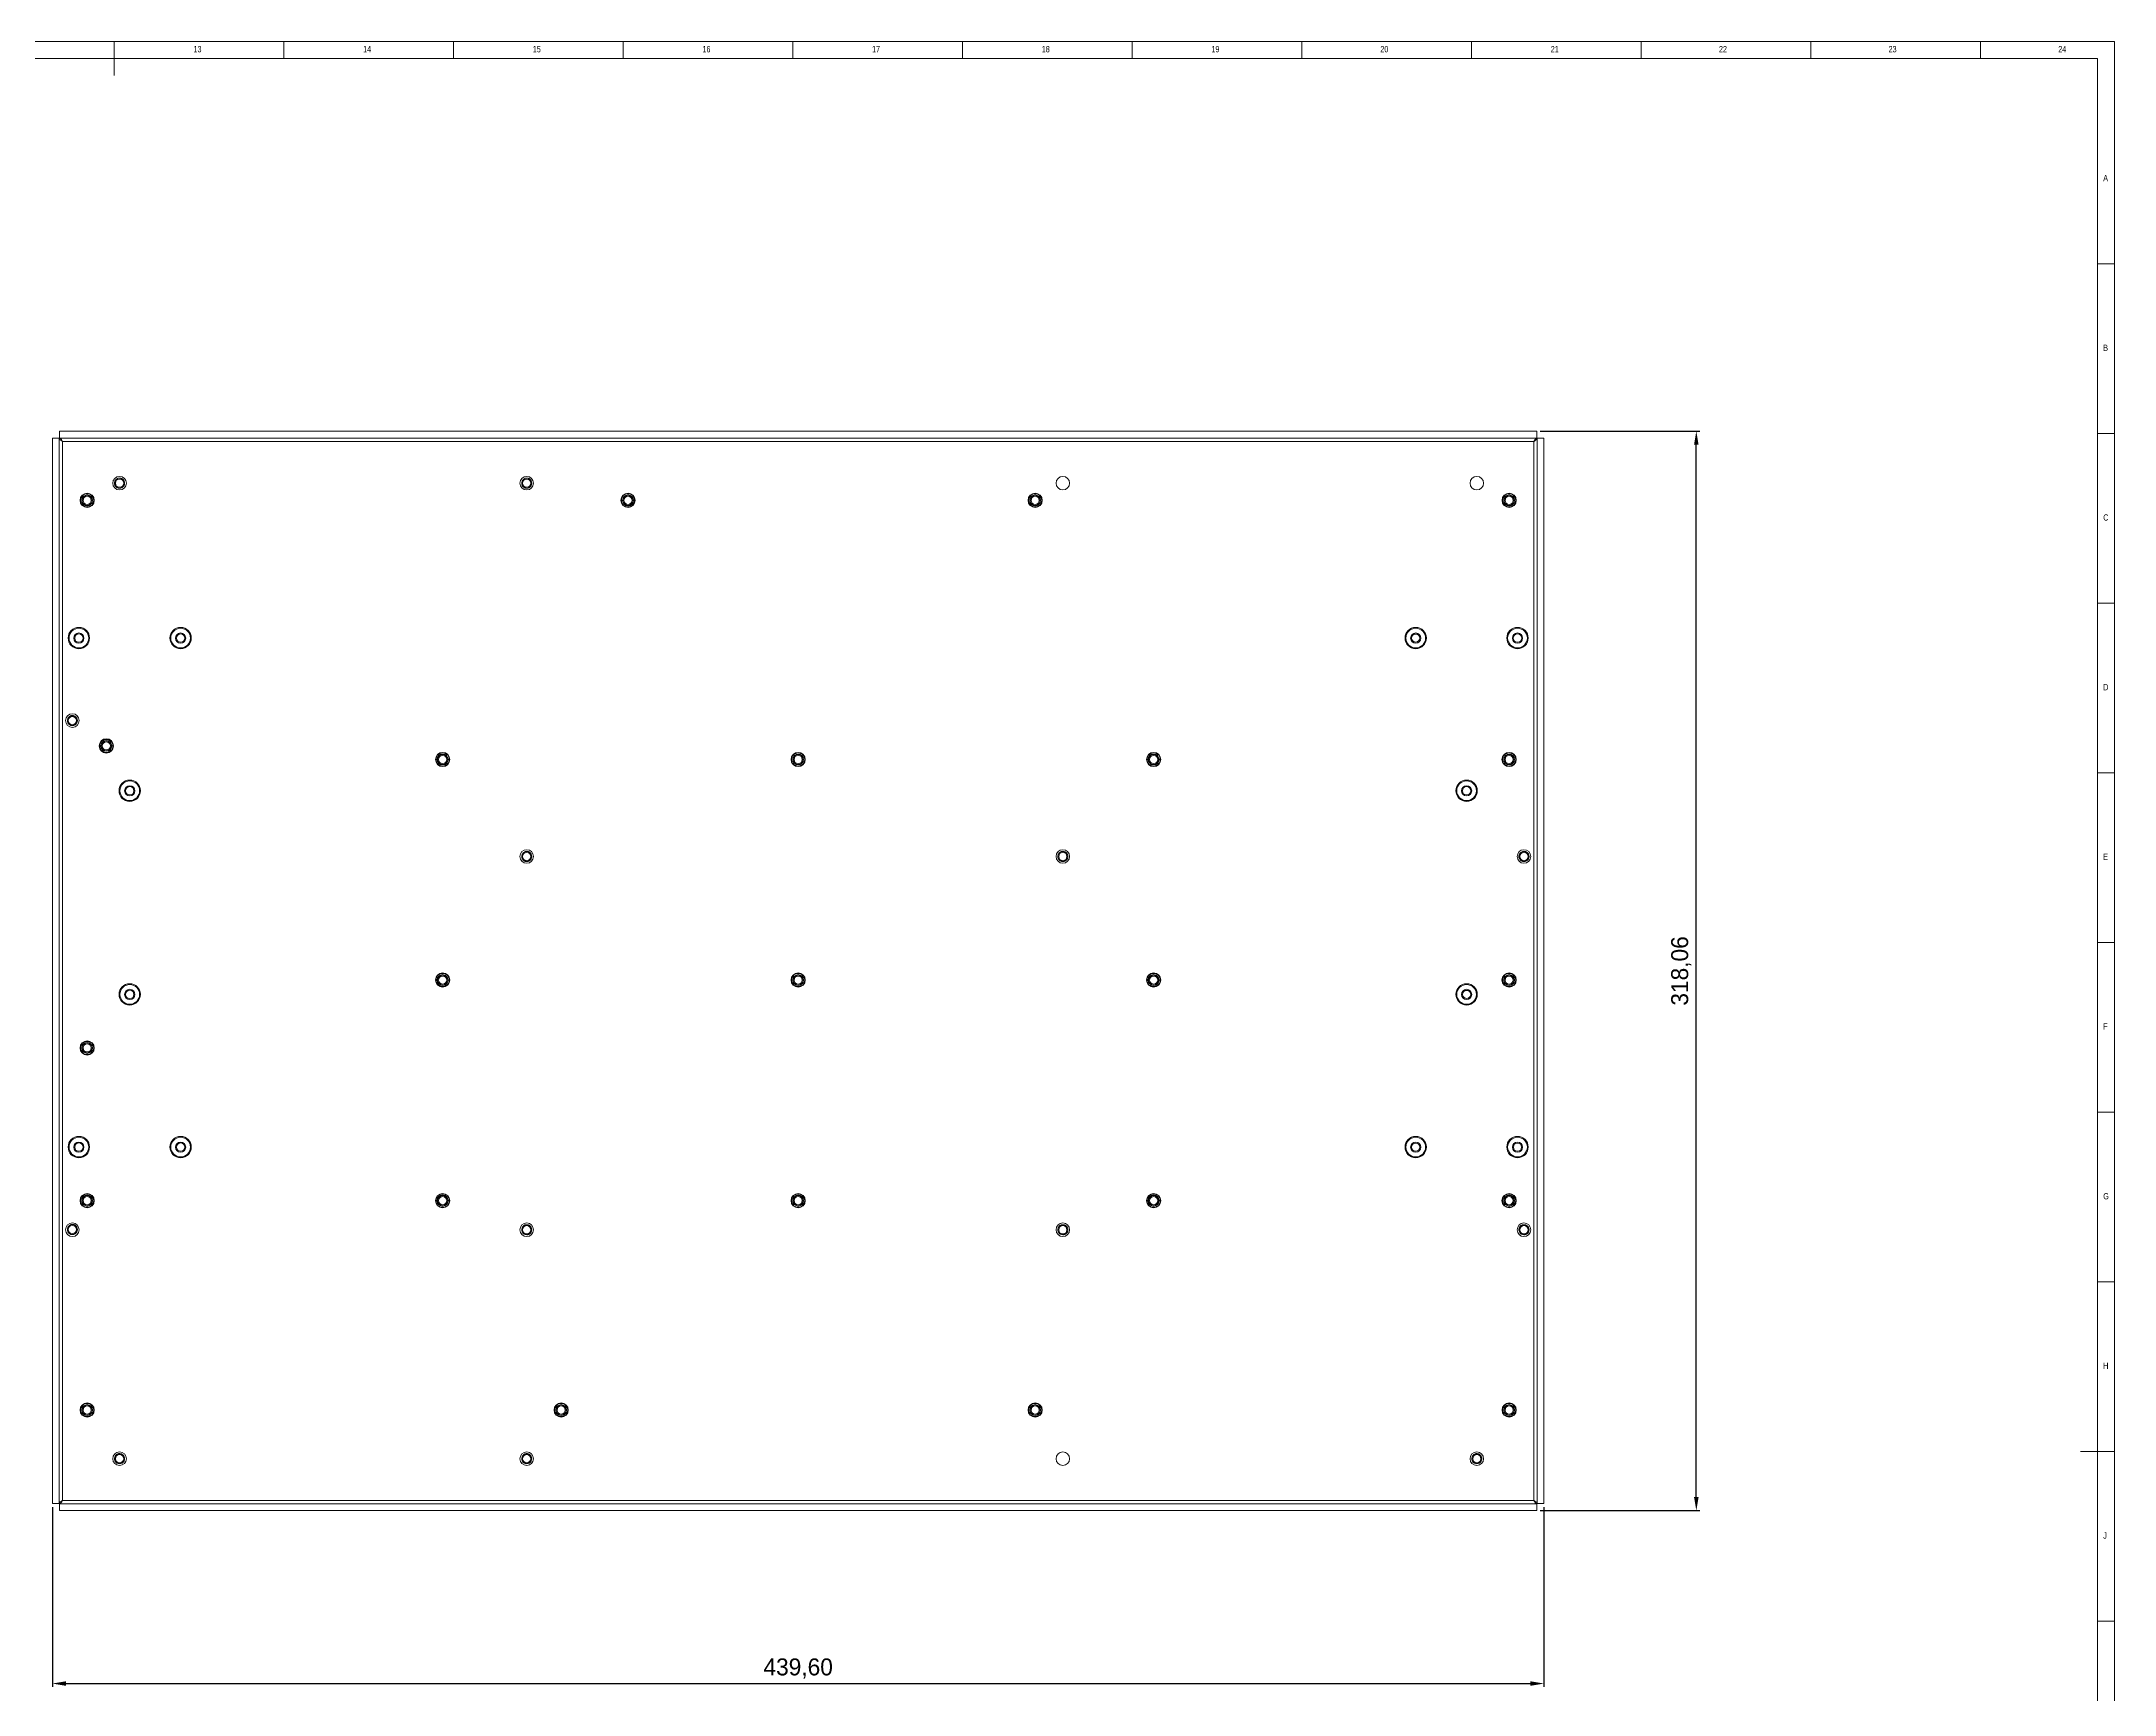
# Model space of a CAD drawing. Header units: millimetres. Extents: x 5 to 1184, y 5 to 836.
# Drawn here: x 573 to 1184, y 349 to 836 of the extents above; entities that cross this region are included whole.
import ezdxf

# ---------------------------------------------------------------- set-up
doc = ezdxf.new("R2010")
doc.units = ezdxf.units.MM
doc.header["$PDSIZE"] = -1
doc.styles.add('SLDTEXTSTYLE0', font='TXT', dxfattribs={"width": 0.75})
doc.dimstyles.new('ISO-25', dxfattribs={"dimtxt": 2.5, "dimasz": 2.5, "dimexe": 1.25, "dimexo": 0.625, "dimtad": 1, "dimtxsty": 'Standard', "dimcen": 2.5, "dimadec": 0, "dimazin": 0, "dimtfac": 1, "dimtmove": 0, "dimatfit": 3, "dimfxl": 1, "dimarcsym": 0})

# ---------------------------------------------------------------- blocks, each defined once
blk = doc.blocks.new('*D3')
at = {"color": 0, "lineweight": -2}
for p, q in [((576.24, 404.16), (576.24, 351.14)), ((1015.84, 404.16), (1015.84, 351.14)), ((580.24, 352.14), (1011.84, 352.14))]:
    blk.add_line(p, q, dxfattribs=at)
at = {"color": 0}
for points in [[(580.24, 352.81), (580.24, 351.47), (576.24, 352.14)], [(1011.84, 352.81), (1011.84, 351.47), (1015.84, 352.14)]]:
    blk.add_solid(points, dxfattribs=at)
at = {"layer": 'Defpoints', "color": 0}
for p in [(576.24, 405.16), (1015.84, 405.16), (1015.84, 352.14)]:
    blk.add_point(p, dxfattribs=at)
at = {"color": 0, "insert": (796.04, 356.58), "char_height": 5, "attachment_point": 5}
blk.add_mtext('439,60', dxfattribs=at)
blk = doc.blocks.new('*D4')
at = {"color": 0, "lineweight": -2}
for p, q in [((1014.77, 721.15), (1061.74, 721.15)), ((1060.74, 407.09), (1060.74, 717.15)), ((1014.77, 403.09), (1061.74, 403.09))]:
    blk.add_line(p, q, dxfattribs=at)
at = {"color": 0}
for points in [[(1060.07, 717.15), (1061.41, 717.15), (1060.74, 721.15)], [(1060.07, 407.09), (1061.41, 407.09), (1060.74, 403.09)]]:
    blk.add_solid(points, dxfattribs=at)
at = {"layer": 'Defpoints', "color": 0}
for p in [(1013.77, 721.15), (1060.74, 721.15), (1013.77, 403.09)]:
    blk.add_point(p, dxfattribs=at)
at = {"color": 0, "insert": (1056.3, 562.12), "char_height": 5, "attachment_point": 5, "rotation": 90}
blk.add_mtext('318,06', dxfattribs=at)

msp = doc.modelspace()

# ---------------------------------------------------------------- linework, layer by layer
at = {"color": 7, "linetype": 'Continuous', "lineweight": 0}
for p, q in [((1184, 836), (5, 836)), ((1179, 831), (10, 831)), ((594.5, 836), (594.5, 826)), ((644.5, 831), (644.5, 836)), ((694.5, 836), (694.5, 831)), ((744.5, 831), (744.5, 836)), ((794.5, 836), (794.5, 831)), ((844.5, 831), (844.5, 836)), ((894.5, 836), (894.5, 831)), ((944.5, 831), (944.5, 836)), ((994.5, 836), (994.5, 831)), ((1044.5, 831), (1044.5, 836)), ((1094.5, 836), (1094.5, 831)), ((1144.5, 831), (1144.5, 836)), ((1179, 60.25), (1179, 831)), ((1184, 5), (1184, 836)), ((1184, 770.5), (1179, 770.5)), ((1179, 720.5), (1184, 720.5)), ((1184, 670.5), (1179, 670.5)), ((1179, 620.5), (1184, 620.5)), ((1184, 570.5), (1179, 570.5)), ((1179, 520.5), (1184, 520.5)), ((1184, 470.5), (1179, 470.5)), ((1184, 420.5), (1174, 420.5)), ((1184, 370.5), (1179, 370.5))]:
    msp.add_line(p, q, dxfattribs=at)
at = {"color": 7, "linetype": 'Continuous', "lineweight": 15}
for p, q in [((578.313, 721.152), (1013.771, 721.152)), ((578.313, 721.152), (578.313, 719.152)), ((1013.771, 721.152), (1013.771, 719.152)), ((576.242, 719.081), (578.242, 719.081)), ((576.242, 405.162), (576.242, 719.081)), ((578.242, 405.162), (578.242, 719.081)), ((578.313, 719.152), (1013.771, 719.152)), ((579.242, 406.092), (579.242, 718.152)), ((579.242, 718.152), (1012.842, 718.152)), ((1012.842, 718.152), (1012.842, 406.092)), ((1015.842, 719.081), (1013.842, 719.081)), ((1013.842, 719.081), (1013.842, 405.162)), ((1015.842, 719.081), (1015.842, 405.162)), ((596.734, 707.183), (597.019, 706.99)), ((716.734, 707.183), (717.019, 706.99)), ((582.834, 637.223), (583.119, 637.03)), ((716.734, 597.183), (717.019, 596.99)), ((874.734, 597.183), (875.019, 596.99)), ((1010.634, 597.183), (1010.919, 596.99)), ((582.834, 487.263), (583.119, 487.07)), ((716.734, 487.183), (717.019, 486.99)), ((874.734, 487.183), (875.019, 486.99)), ((1010.634, 487.183), (1010.919, 486.99)), ((596.734, 419.723), (597.019, 419.53)), ((716.734, 419.723), (717.019, 419.53)), ((996.734, 419.723), (997.019, 419.53)), ((576.242, 405.162), (578.242, 405.162)), ((578.313, 403.092), (578.313, 405.092)), ((1013.771, 405.092), (578.313, 405.092)), ((1012.842, 406.092), (579.242, 406.092)), ((1013.771, 403.092), (1013.771, 405.092)), ((1015.842, 405.162), (1013.842, 405.162)), ((1013.771, 403.092), (578.313, 403.092))]:
    msp.add_line(p, q, dxfattribs=at)
at = {"color": 7, "linetype": 'Continuous', "lineweight": 15, "flags": 128}
for points in [[(597.486, 705.486), (597.381, 705.175), (597.149, 704.839), (596.832, 704.576), (596.442, 704.406), (596.025, 704.352), (595.624, 704.411), (595.244, 704.582), (594.92, 704.857), (594.689, 705.204), (594.565, 705.59), (594.55, 706.01), (594.654, 706.422), (594.862, 706.779), (595.155, 707.062), (595.528, 707.261), (595.943, 707.348), (596.35, 707.32), (596.737, 707.181), (597.082, 706.932), (597.341, 706.601), (597.495, 706.225), (597.541, 705.812), (597.47, 705.393), (597.47, 705.393)], [(717.486, 705.486), (717.381, 705.175), (717.149, 704.839), (716.832, 704.576), (716.442, 704.406), (716.025, 704.352), (715.624, 704.411), (715.244, 704.582), (714.92, 704.857), (714.689, 705.204), (714.565, 705.59), (714.55, 706.01), (714.654, 706.422), (714.862, 706.779), (715.155, 707.062), (715.528, 707.261), (715.943, 707.348), (716.35, 707.32), (716.737, 707.181), (717.082, 706.932), (717.341, 706.601), (717.495, 706.225), (717.541, 705.812), (717.47, 705.393), (717.47, 705.393)], [(583.586, 635.526), (583.481, 635.215), (583.249, 634.879), (582.932, 634.616), (582.542, 634.446), (582.125, 634.392), (581.724, 634.451), (581.344, 634.622), (581.02, 634.897), (580.789, 635.244), (580.665, 635.63), (580.65, 636.05), (580.754, 636.462), (580.962, 636.819), (581.255, 637.102), (581.628, 637.301), (582.043, 637.388), (582.45, 637.36), (582.837, 637.221), (583.182, 636.972), (583.441, 636.641), (583.595, 636.265), (583.641, 635.852), (583.57, 635.433), (583.57, 635.433)], [(717.486, 595.486), (717.381, 595.175), (717.149, 594.839), (716.832, 594.576), (716.442, 594.406), (716.025, 594.352), (715.624, 594.411), (715.244, 594.582), (714.92, 594.857), (714.689, 595.204), (714.565, 595.59), (714.55, 596.01), (714.654, 596.422), (714.862, 596.779), (715.155, 597.062), (715.528, 597.261), (715.943, 597.348), (716.35, 597.32), (716.737, 597.181), (717.082, 596.932), (717.341, 596.601), (717.495, 596.225), (717.541, 595.812), (717.47, 595.393), (717.47, 595.393)], [(875.486, 595.486), (875.381, 595.175), (875.149, 594.839), (874.832, 594.576), (874.442, 594.406), (874.025, 594.352), (873.624, 594.411), (873.244, 594.582), (872.92, 594.857), (872.689, 595.204), (872.565, 595.59), (872.55, 596.01), (872.654, 596.422), (872.862, 596.779), (873.155, 597.062), (873.528, 597.261), (873.943, 597.348), (874.35, 597.32), (874.737, 597.181), (875.082, 596.932), (875.341, 596.601), (875.495, 596.225), (875.541, 595.812), (875.47, 595.393), (875.47, 595.393)], [(1011.386, 595.486), (1011.281, 595.175), (1011.049, 594.839), (1010.732, 594.576), (1010.342, 594.406), (1009.925, 594.352), (1009.524, 594.411), (1009.144, 594.582), (1008.82, 594.857), (1008.589, 595.204), (1008.465, 595.59), (1008.45, 596.01), (1008.554, 596.422), (1008.762, 596.779), (1009.055, 597.062), (1009.428, 597.261), (1009.843, 597.348), (1010.25, 597.32), (1010.637, 597.181), (1010.982, 596.932), (1011.241, 596.601), (1011.395, 596.225), (1011.441, 595.812), (1011.37, 595.393), (1011.37, 595.393)], [(583.586, 485.566), (583.481, 485.255), (583.249, 484.919), (582.932, 484.656), (582.542, 484.486), (582.125, 484.432), (581.724, 484.491), (581.344, 484.662), (581.02, 484.937), (580.789, 485.284), (580.665, 485.67), (580.65, 486.09), (580.754, 486.502), (580.962, 486.859), (581.255, 487.142), (581.628, 487.341), (582.043, 487.428), (582.45, 487.4), (582.837, 487.261), (583.182, 487.012), (583.441, 486.681), (583.595, 486.305), (583.641, 485.892), (583.57, 485.473), (583.57, 485.473)], [(717.486, 485.486), (717.381, 485.175), (717.149, 484.839), (716.832, 484.576), (716.442, 484.406), (716.025, 484.352), (715.624, 484.411), (715.244, 484.582), (714.92, 484.857), (714.689, 485.204), (714.565, 485.59), (714.55, 486.01), (714.654, 486.422), (714.862, 486.779), (715.155, 487.062), (715.528, 487.261), (715.943, 487.348), (716.35, 487.32), (716.737, 487.181), (717.082, 486.932), (717.341, 486.601), (717.495, 486.225), (717.541, 485.812), (717.47, 485.393), (717.47, 485.393)], [(875.486, 485.486), (875.381, 485.175), (875.149, 484.839), (874.832, 484.576), (874.442, 484.406), (874.025, 484.352), (873.624, 484.411), (873.244, 484.582), (872.92, 484.857), (872.689, 485.204), (872.565, 485.59), (872.55, 486.01), (872.654, 486.422), (872.862, 486.779), (873.155, 487.062), (873.528, 487.261), (873.943, 487.348), (874.35, 487.32), (874.737, 487.181), (875.082, 486.932), (875.341, 486.601), (875.495, 486.225), (875.541, 485.812), (875.47, 485.393), (875.47, 485.393)], [(1011.386, 485.486), (1011.281, 485.175), (1011.049, 484.839), (1010.732, 484.576), (1010.342, 484.406), (1009.925, 484.352), (1009.524, 484.411), (1009.144, 484.582), (1008.82, 484.857), (1008.589, 485.204), (1008.465, 485.59), (1008.45, 486.01), (1008.554, 486.422), (1008.762, 486.779), (1009.055, 487.062), (1009.428, 487.261), (1009.843, 487.348), (1010.25, 487.32), (1010.637, 487.181), (1010.982, 486.932), (1011.241, 486.601), (1011.395, 486.225), (1011.441, 485.812), (1011.37, 485.393), (1011.37, 485.393)], [(597.486, 418.026), (597.381, 417.715), (597.149, 417.379), (596.832, 417.116), (596.442, 416.946), (596.025, 416.892), (595.624, 416.951), (595.244, 417.122), (594.92, 417.397), (594.689, 417.744), (594.565, 418.13), (594.55, 418.55), (594.654, 418.962), (594.862, 419.319), (595.155, 419.602), (595.528, 419.801), (595.943, 419.888), (596.35, 419.86), (596.737, 419.721), (597.082, 419.472), (597.341, 419.141), (597.495, 418.765), (597.541, 418.352), (597.47, 417.933), (597.47, 417.933)], [(717.486, 418.026), (717.381, 417.715), (717.149, 417.379), (716.832, 417.116), (716.442, 416.946), (716.025, 416.892), (715.624, 416.951), (715.244, 417.122), (714.92, 417.397), (714.689, 417.744), (714.565, 418.13), (714.55, 418.55), (714.654, 418.962), (714.862, 419.319), (715.155, 419.602), (715.528, 419.801), (715.943, 419.888), (716.35, 419.86), (716.737, 419.721), (717.082, 419.472), (717.341, 419.141), (717.495, 418.765), (717.541, 418.352), (717.47, 417.933), (717.47, 417.933)], [(997.486, 418.026), (997.381, 417.715), (997.149, 417.379), (996.832, 417.116), (996.442, 416.946), (996.025, 416.892), (995.624, 416.951), (995.244, 417.122), (994.92, 417.397), (994.689, 417.744), (994.565, 418.13), (994.55, 418.55), (994.654, 418.962), (994.862, 419.319), (995.155, 419.602), (995.528, 419.801), (995.943, 419.888), (996.35, 419.86), (996.737, 419.721), (997.082, 419.472), (997.341, 419.141), (997.495, 418.765), (997.541, 418.352), (997.47, 417.933), (997.47, 417.933)]]:
    msp.add_lwpolyline(points, dxfattribs=at)
at = {"color": 7, "linetype": 'Continuous', "lineweight": 15}
for centre, radius in [((586.492, 700.782), 2.1), ((596.042, 705.852), 2), ((596.042, 705.852), 1.442), ((596.042, 705.852), 1.211), ((716.042, 705.852), 2), ((716.042, 705.852), 1.442), ((716.042, 705.852), 1.211), ((745.892, 700.782), 2.1), ((865.892, 700.782), 2.1), ((874.042, 705.852), 2), ((996.042, 705.852), 2), ((1005.592, 700.782), 2.1), ((586.492, 700.782), 1.6), ((586.492, 700.782), 1.5), ((586.492, 700.782), 1.194), ((745.892, 700.782), 1.6), ((745.892, 700.782), 1.5), ((745.892, 700.782), 1.194), ((865.892, 700.782), 1.6), ((865.892, 700.782), 1.5), ((865.892, 700.782), 1.194), ((1005.592, 700.782), 1.6), ((1005.592, 700.782), 1.5), ((1005.592, 700.782), 1.194), ((584.042, 660.202), 3.15), ((584.042, 660.202), 2.9), ((584.042, 660.202), 1.5), ((584.042, 660.202), 1.229), ((614.042, 660.202), 3.15), ((614.042, 660.202), 2.9), ((614.042, 660.202), 1.5), ((614.042, 660.202), 1.229), ((978.042, 660.202), 3.15), ((978.042, 660.202), 2.9), ((978.042, 660.202), 1.5), ((978.042, 660.202), 1.2), ((1008.042, 660.202), 3.15), ((1008.042, 660.202), 2.9), ((1008.042, 660.202), 1.5), ((1008.042, 660.202), 1.229), ((582.142, 635.892), 2), ((582.142, 635.892), 1.442), ((582.142, 635.892), 1.211), ((592.142, 628.432), 2.1), ((592.142, 628.432), 1.6), ((592.142, 628.432), 1.5), ((592.142, 628.432), 1.194), ((691.262, 624.432), 2.1), ((691.262, 624.432), 1.6), ((691.262, 624.432), 1.5), ((691.262, 624.432), 1.194), ((796.032, 624.432), 2.1), ((796.032, 624.432), 1.6), ((796.032, 624.432), 1.5), ((796.032, 624.432), 1.194), ((900.802, 624.432), 2.1), ((900.802, 624.432), 1.6), ((900.802, 624.432), 1.5), ((900.802, 624.432), 1.194), ((1005.572, 624.432), 2.1), ((1005.572, 624.432), 1.6), ((1005.572, 624.432), 1.5), ((1005.572, 624.432), 1.194), ((599.042, 615.202), 3.15), ((599.042, 615.202), 2.9), ((993.042, 615.202), 3.15), ((993.042, 615.202), 2.9), ((599.042, 615.202), 1.5), ((599.042, 615.202), 1.229), ((993.042, 615.202), 1.5), ((993.042, 615.202), 1.229), ((716.042, 595.852), 2), ((716.042, 595.852), 1.442), ((716.042, 595.852), 1.211), ((874.042, 595.852), 2), ((874.042, 595.852), 1.442), ((874.042, 595.852), 1.211), ((1009.942, 595.852), 2), ((1009.942, 595.852), 1.442), ((1009.942, 595.852), 1.211), ((599.042, 555.202), 3.15), ((599.042, 555.202), 2.9), ((599.042, 555.202), 1.5), ((599.042, 555.202), 1.229), ((691.262, 559.432), 2.1), ((691.262, 559.432), 1.6), ((691.262, 559.432), 1.5), ((691.262, 559.432), 1.194), ((796.032, 559.432), 2.1), ((796.032, 559.432), 1.6), ((796.032, 559.432), 1.5), ((796.032, 559.432), 1.194), ((900.802, 559.432), 2.1), ((900.802, 559.432), 1.6), ((900.802, 559.432), 1.5), ((900.802, 559.432), 1.194), ((993.042, 555.202), 3.15), ((993.042, 555.202), 2.9), ((993.042, 555.202), 1.5), ((993.042, 555.202), 1.2), ((1005.572, 559.432), 2.1), ((1005.572, 559.432), 1.6), ((1005.572, 559.432), 1.5), ((1005.572, 559.432), 1.194), ((586.492, 539.432), 2.1), ((586.492, 539.432), 1.6), ((586.492, 539.432), 1.5), ((586.492, 539.432), 1.194), ((584.042, 510.202), 3.15), ((614.042, 510.202), 3.15), ((978.042, 510.202), 3.15), ((1008.042, 510.202), 3.15), ((584.042, 510.202), 2.9), ((584.042, 510.202), 1.5), ((584.042, 510.202), 1.229), ((614.042, 510.202), 2.9), ((614.042, 510.202), 1.5), ((614.042, 510.202), 1.229), ((978.042, 510.202), 2.9), ((978.042, 510.202), 1.5), ((978.042, 510.202), 1.2), ((1008.042, 510.202), 2.9), ((1008.042, 510.202), 1.5), ((1008.042, 510.202), 1.2), ((586.492, 494.432), 2.1), ((586.492, 494.432), 1.6), ((586.492, 494.432), 1.5), ((586.492, 494.432), 1.194), ((691.262, 494.432), 2.1), ((691.262, 494.432), 1.6), ((691.262, 494.432), 1.5), ((691.262, 494.432), 1.194), ((796.032, 494.432), 2.1), ((796.032, 494.432), 1.6), ((796.032, 494.432), 1.5), ((796.032, 494.432), 1.194), ((900.802, 494.432), 2.1), ((900.802, 494.432), 1.6), ((900.802, 494.432), 1.5), ((900.802, 494.432), 1.194), ((1005.572, 494.432), 2.1), ((1005.572, 494.432), 1.6), ((1005.572, 494.432), 1.5), ((1005.572, 494.432), 1.194), ((582.142, 485.852), 2), ((582.142, 485.932), 1.442), ((582.142, 485.932), 1.211), ((716.042, 485.852), 2), ((716.042, 485.852), 1.442), ((716.042, 485.852), 1.211), ((874.042, 485.852), 2), ((874.042, 485.852), 1.442), ((874.042, 485.852), 1.211), ((1009.942, 485.852), 2), ((1009.942, 485.852), 1.442), ((1009.942, 485.852), 1.211), ((586.492, 432.732), 2.1), ((586.492, 432.732), 1.6), ((586.492, 432.732), 1.5), ((586.492, 432.732), 1.194), ((726.192, 432.732), 2.1), ((726.192, 432.732), 1.6), ((726.192, 432.732), 1.5), ((726.192, 432.732), 1.194), ((865.892, 432.732), 2.1), ((865.892, 432.732), 1.6), ((865.892, 432.732), 1.5), ((865.892, 432.732), 1.194), ((1005.592, 432.732), 2.1), ((1005.592, 432.732), 1.6), ((1005.592, 432.732), 1.5), ((1005.592, 432.732), 1.194), ((596.042, 418.392), 2), ((596.042, 418.392), 1.442), ((596.042, 418.392), 1.211), ((716.042, 418.392), 2), ((716.042, 418.392), 1.442), ((716.042, 418.392), 1.211), ((874.042, 418.392), 2), ((996.042, 418.392), 2), ((996.042, 418.392), 1.442), ((996.042, 418.392), 1.211)]:
    msp.add_circle(centre, radius, dxfattribs=at)
for points, knots in [([(579.242, 718.152), (579.095, 718.239), (578.817, 718.403), (578.484, 718.645), (578.278, 718.868), (578.254, 719.013), (578.242, 719.081)], [0, 0, 0, 0, 0.2803086, 0.5302351, 0.7800907, 1, 1, 1, 1]), ([(578.313, 719.152), (578.4, 719.133), (578.564, 719.097), (578.806, 718.84), (579.029, 718.513), (579.174, 718.267), (579.242, 718.152)], [0, 0, 0, 0, 0.2803089, 0.5302364, 0.7800927, 1, 1, 1, 1]), ([(1012.842, 718.152), (1012.929, 718.299), (1013.093, 718.577), (1013.335, 718.909), (1013.558, 719.115), (1013.703, 719.14), (1013.771, 719.152)], [0, 0, 0, 0, 0.2803086, 0.5302351, 0.7800907, 1, 1, 1, 1]), ([(1013.842, 719.081), (1013.823, 718.994), (1013.787, 718.83), (1013.53, 718.588), (1013.203, 718.365), (1012.957, 718.22), (1012.842, 718.152)], [0, 0, 0, 0, 0.2803047, 0.5302364, 0.7800927, 1, 1, 1, 1]), ([(584.559, 700.782), (584.585, 701.025), (584.625, 701.4), (584.865, 701.851), (585.115, 702.158), (585.423, 702.41), (585.873, 702.643), (586.492, 702.762), (587.111, 702.643), (587.561, 702.41), (587.869, 702.158), (588.118, 701.851), (588.359, 701.4), (588.399, 701.025), (588.425, 700.782)], [0, 0, 0, 0, 0.1197212, 0.1849036, 0.250001, 0.3151833, 0.3802796, 0.5000013, 0.619723, 0.6849053, 0.7499993, 0.8151836, 0.8802788, 1, 1, 1, 1]), ([(596.734, 707.183), (596.643, 707.223), (596.461, 707.305), (596.165, 707.355), (595.865, 707.354), (595.673, 707.303), (595.576, 707.278)], [0, 0, 0, 0, 0.2500269, 0.5000512, 0.7500691, 1, 1, 1, 1]), ([(596.734, 707.183), (596.63, 707.212), (596.426, 707.271), (596.201, 707.289), (596.091, 707.266), (596.084, 707.265)], [0, 0, 0, 0, 0.4897031, 0.9664004, 1, 1, 1, 1]), ([(716.734, 707.183), (716.643, 707.223), (716.461, 707.305), (716.165, 707.355), (715.865, 707.354), (715.673, 707.303), (715.576, 707.278)], [0, 0, 0, 0, 0.2500209, 0.5000451, 0.7500692, 1, 1, 1, 1]), ([(716.734, 707.183), (716.63, 707.212), (716.426, 707.271), (716.201, 707.289), (716.091, 707.266), (716.084, 707.265)], [0, 0, 0, 0, 0.4897086, 0.9664008, 1, 1, 1, 1]), ([(743.959, 700.782), (743.985, 701.025), (744.025, 701.4), (744.265, 701.851), (744.515, 702.158), (744.823, 702.41), (745.273, 702.643), (745.892, 702.762), (746.511, 702.643), (746.961, 702.41), (747.269, 702.158), (747.518, 701.851), (747.759, 701.4), (747.799, 701.025), (747.825, 700.782)], [0, 0, 0, 0, 0.1197215, 0.1849042, 0.2500005, 0.3151838, 0.3802784, 0.5000001, 0.6197217, 0.6849052, 0.7499996, 0.8151839, 0.8802786, 1, 1, 1, 1]), ([(863.959, 700.782), (863.985, 701.025), (864.025, 701.4), (864.265, 701.851), (864.515, 702.158), (864.823, 702.41), (865.273, 702.643), (865.892, 702.762), (866.511, 702.643), (866.961, 702.41), (867.269, 702.158), (867.518, 701.851), (867.759, 701.4), (867.799, 701.025), (867.825, 700.782)], [0, 0, 0, 0, 0.1197214, 0.1849038, 0.2500005, 0.3151838, 0.3802779, 0.4999996, 0.6197212, 0.6849047, 0.7499996, 0.8151839, 0.8802786, 1, 1, 1, 1]), ([(1003.659, 700.782), (1003.685, 701.025), (1003.725, 701.4), (1003.965, 701.851), (1004.215, 702.158), (1004.523, 702.41), (1004.973, 702.643), (1005.592, 702.762), (1006.211, 702.643), (1006.661, 702.41), (1006.969, 702.158), (1007.218, 701.851), (1007.459, 701.4), (1007.499, 701.025), (1007.525, 700.782)], [0, 0, 0, 0, 0.1197212, 0.1849036, 0.250001, 0.3151833, 0.3802775, 0.4999991, 0.6197208, 0.6849053, 0.7499993, 0.8151836, 0.8802788, 1, 1, 1, 1]), ([(588.425, 700.782), (588.399, 700.539), (588.359, 700.163), (588.118, 699.712), (587.868, 699.405), (587.561, 699.154), (587.11, 698.921), (586.492, 698.801), (585.873, 698.921), (585.423, 699.154), (585.115, 699.406), (584.865, 699.713), (584.625, 700.163), (584.585, 700.539), (584.559, 700.782)], [0, 0, 0, 0, 0.119721, 0.1849054, 0.2500009, 0.3151831, 0.3802783, 0.4999993, 0.6197203, 0.6849058, 0.7499997, 0.8151839, 0.880279, 1, 1, 1, 1]), ([(747.825, 700.782), (747.799, 700.539), (747.759, 700.163), (747.518, 699.712), (747.268, 699.405), (746.961, 699.154), (746.51, 698.921), (745.892, 698.801), (745.273, 698.921), (744.823, 699.154), (744.515, 699.406), (744.265, 699.713), (744.025, 700.163), (743.985, 700.539), (743.959, 700.782)], [0, 0, 0, 0, 0.1197212, 0.184906, 0.2500002, 0.3151834, 0.3802791, 0.5000001, 0.6197211, 0.6849056, 0.7499999, 0.8151841, 0.8802786, 1, 1, 1, 1]), ([(867.825, 700.782), (867.799, 700.539), (867.759, 700.163), (867.518, 699.712), (867.268, 699.405), (866.961, 699.154), (866.51, 698.921), (865.892, 698.801), (865.273, 698.921), (864.823, 699.154), (864.515, 699.406), (864.265, 699.713), (864.025, 700.163), (863.985, 700.539), (863.959, 700.782)], [0, 0, 0, 0, 0.1197213, 0.1849063, 0.2500001, 0.3151834, 0.3802796, 0.5000006, 0.6197216, 0.6849061, 0.75, 0.8151842, 0.8802787, 1, 1, 1, 1]), ([(1007.525, 700.782), (1007.499, 700.539), (1007.459, 700.163), (1007.218, 699.712), (1006.968, 699.405), (1006.661, 699.154), (1006.21, 698.921), (1005.592, 698.801), (1004.973, 698.921), (1004.523, 699.154), (1004.215, 699.406), (1003.965, 699.713), (1003.725, 700.163), (1003.685, 700.539), (1003.659, 700.782)], [0, 0, 0, 0, 0.119721, 0.1849054, 0.2500009, 0.3151831, 0.3802804, 0.5000014, 0.6197225, 0.6849058, 0.7499997, 0.8151839, 0.880279, 1, 1, 1, 1]), ([(582.834, 637.223), (582.743, 637.263), (582.561, 637.345), (582.265, 637.395), (581.965, 637.394), (581.773, 637.343), (581.676, 637.318)], [0, 0, 0, 0, 0.2500153, 0.5000375, 0.7500554, 1, 1, 1, 1]), ([(582.834, 637.223), (582.73, 637.252), (582.526, 637.311), (582.301, 637.329), (582.191, 637.306), (582.184, 637.305)], [0, 0, 0, 0, 0.4896928, 0.9663774, 1, 1, 1, 1]), ([(590.209, 628.432), (590.235, 628.675), (590.275, 629.05), (590.515, 629.501), (590.765, 629.808), (591.073, 630.06), (591.523, 630.293), (592.142, 630.412), (592.761, 630.293), (593.211, 630.06), (593.519, 629.808), (593.768, 629.501), (594.009, 629.05), (594.049, 628.675), (594.075, 628.432)], [0, 0, 0, 0, 0.1197211, 0.1849056, 0.2500005, 0.3151828, 0.3802796, 0.5000009, 0.6197223, 0.6849051, 0.7499991, 0.8151833, 0.8802784, 1, 1, 1, 1]), ([(594.075, 628.432), (594.049, 628.189), (594.009, 627.813), (593.768, 627.362), (593.518, 627.055), (593.211, 626.804), (592.76, 626.571), (592.142, 626.451), (591.523, 626.571), (591.073, 626.804), (590.765, 627.056), (590.515, 627.363), (590.275, 627.813), (590.235, 628.189), (590.209, 628.432)], [0, 0, 0, 0, 0.1197215, 0.1849049, 0.2500013, 0.3151835, 0.3802781, 0.4999994, 0.6197207, 0.6849057, 0.7499996, 0.8151838, 0.880279, 1, 1, 1, 1]), ([(689.329, 624.432), (689.355, 624.675), (689.395, 625.05), (689.635, 625.501), (689.885, 625.808), (690.193, 626.06), (690.643, 626.293), (691.262, 626.412), (691.881, 626.293), (692.331, 626.06), (692.639, 625.808), (692.888, 625.501), (693.129, 625.05), (693.169, 624.675), (693.195, 624.432)], [0, 0, 0, 0, 0.1197213, 0.1849047, 0.2500004, 0.3151836, 0.3802782, 0.4999996, 0.6197221, 0.684905, 0.7499999, 0.815184, 0.8802787, 1, 1, 1, 1]), ([(693.195, 624.432), (693.169, 624.189), (693.129, 623.813), (692.888, 623.362), (692.638, 623.055), (692.331, 622.804), (691.88, 622.571), (691.262, 622.451), (690.643, 622.571), (690.193, 622.804), (689.885, 623.056), (689.635, 623.363), (689.395, 623.813), (689.355, 624.189), (689.329, 624.432)], [0, 0, 0, 0, 0.1197214, 0.1849048, 0.2499995, 0.3151836, 0.3802782, 0.5000008, 0.6197222, 0.684905, 0.7500007, 0.815184, 0.8802786, 1, 1, 1, 1]), ([(794.099, 624.432), (794.125, 624.675), (794.165, 625.05), (794.405, 625.501), (794.655, 625.808), (794.963, 626.06), (795.413, 626.293), (796.032, 626.412), (796.651, 626.293), (797.101, 626.06), (797.409, 625.808), (797.658, 625.501), (797.899, 625.05), (797.939, 624.675), (797.965, 624.432)], [0, 0, 0, 0, 0.1197213, 0.184905, 0.2500004, 0.3151838, 0.3802787, 0.5000001, 0.6197215, 0.6849053, 0.7499998, 0.815184, 0.8802787, 1, 1, 1, 1]), ([(797.965, 624.432), (797.939, 624.189), (797.899, 623.813), (797.658, 623.362), (797.408, 623.055), (797.101, 622.804), (796.65, 622.571), (796.032, 622.451), (795.413, 622.571), (794.963, 622.804), (794.655, 623.056), (794.405, 623.363), (794.165, 623.813), (794.125, 624.189), (794.099, 624.432)], [0, 0, 0, 0, 0.1197214, 0.1849051, 0.2499995, 0.3151837, 0.3802787, 0.5000001, 0.6197215, 0.6849053, 0.7500006, 0.8151839, 0.8802786, 1, 1, 1, 1]), ([(898.869, 624.432), (898.895, 624.675), (898.935, 625.05), (899.175, 625.501), (899.425, 625.808), (899.733, 626.06), (900.183, 626.293), (900.802, 626.412), (901.421, 626.293), (901.871, 626.06), (902.179, 625.808), (902.428, 625.501), (902.669, 625.05), (902.709, 624.675), (902.735, 624.432)], [0, 0, 0, 0, 0.1197215, 0.1849049, 0.2500006, 0.3151838, 0.3802784, 0.4999997, 0.6197211, 0.684905, 0.7499999, 0.8151841, 0.8802787, 1, 1, 1, 1]), ([(902.735, 624.432), (902.709, 624.189), (902.669, 623.813), (902.428, 623.362), (902.178, 623.055), (901.871, 622.804), (901.42, 622.571), (900.802, 622.451), (900.183, 622.571), (899.733, 622.804), (899.425, 623.056), (899.175, 623.363), (898.935, 623.813), (898.895, 624.189), (898.869, 624.432)], [0, 0, 0, 0, 0.1197214, 0.1849053, 0.2499993, 0.3151833, 0.3802791, 0.5000004, 0.6197218, 0.6849058, 0.7500005, 0.8151838, 0.8802784, 1, 1, 1, 1]), ([(1003.639, 624.432), (1003.665, 624.675), (1003.705, 625.05), (1003.945, 625.501), (1004.195, 625.808), (1004.503, 626.06), (1004.953, 626.293), (1005.572, 626.412), (1006.191, 626.293), (1006.641, 626.06), (1006.949, 625.808), (1007.198, 625.501), (1007.439, 625.05), (1007.479, 624.675), (1007.505, 624.432)], [0, 0, 0, 0, 0.1197215, 0.1849049, 0.2500013, 0.3151835, 0.3802781, 0.4999994, 0.6197207, 0.6849057, 0.7499996, 0.8151838, 0.880279, 1, 1, 1, 1]), ([(1007.505, 624.432), (1007.479, 624.189), (1007.439, 623.813), (1007.198, 623.362), (1006.948, 623.055), (1006.641, 622.804), (1006.19, 622.571), (1005.572, 622.451), (1004.953, 622.571), (1004.503, 622.804), (1004.195, 623.056), (1003.945, 623.363), (1003.705, 623.813), (1003.665, 624.189), (1003.639, 624.432)], [0, 0, 0, 0, 0.1197211, 0.1849057, 0.2499996, 0.3151846, 0.3802792, 0.5000006, 0.6197219, 0.6849048, 0.7499995, 0.8151843, 0.8802784, 1, 1, 1, 1]), ([(716.734, 597.183), (716.643, 597.223), (716.461, 597.305), (716.165, 597.355), (715.865, 597.354), (715.673, 597.303), (715.576, 597.278)], [0, 0, 0, 0, 0.2500221, 0.500044, 0.7500679, 1, 1, 1, 1]), ([(716.734, 597.183), (716.63, 597.212), (716.426, 597.271), (716.201, 597.289), (716.091, 597.266), (716.084, 597.265)], [0, 0, 0, 0, 0.4897095, 0.9663998, 1, 1, 1, 1]), ([(874.734, 597.183), (874.643, 597.223), (874.461, 597.305), (874.165, 597.355), (873.865, 597.354), (873.673, 597.303), (873.576, 597.278)], [0, 0, 0, 0, 0.2500221, 0.500044, 0.7500679, 1, 1, 1, 1]), ([(874.734, 597.183), (874.63, 597.212), (874.426, 597.271), (874.201, 597.289), (874.091, 597.266), (874.084, 597.265)], [0, 0, 0, 0, 0.4897095, 0.9663998, 1, 1, 1, 1]), ([(1010.634, 597.183), (1010.543, 597.223), (1010.361, 597.305), (1010.065, 597.355), (1009.765, 597.354), (1009.573, 597.303), (1009.476, 597.278)], [0, 0, 0, 0, 0.2500162, 0.5000381, 0.7500557, 1, 1, 1, 1]), ([(1010.634, 597.183), (1010.53, 597.212), (1010.326, 597.271), (1010.101, 597.289), (1009.991, 597.266), (1009.984, 597.265)], [0, 0, 0, 0, 0.4896933, 0.9663784, 1, 1, 1, 1]), ([(689.329, 559.432), (689.355, 559.675), (689.395, 560.05), (689.635, 560.501), (689.885, 560.808), (690.193, 561.06), (690.643, 561.293), (691.262, 561.412), (691.881, 561.293), (692.331, 561.06), (692.639, 560.808), (692.888, 560.501), (693.129, 560.05), (693.169, 559.675), (693.195, 559.432)], [0, 0, 0, 0, 0.1197215, 0.1849047, 0.2500001, 0.3151834, 0.3802781, 0.4999995, 0.6197221, 0.6849047, 0.7500001, 0.8151836, 0.8802785, 1, 1, 1, 1]), ([(693.195, 559.432), (693.169, 559.189), (693.129, 558.813), (692.888, 558.362), (692.638, 558.055), (692.331, 557.804), (691.88, 557.571), (691.262, 557.451), (690.643, 557.571), (690.193, 557.804), (689.885, 558.056), (689.635, 558.363), (689.395, 558.813), (689.355, 559.189), (689.329, 559.432)], [0, 0, 0, 0, 0.1197215, 0.1849047, 0.2500001, 0.3151834, 0.3802781, 0.5000007, 0.6197221, 0.6849047, 0.7500001, 0.8151836, 0.8802785, 1, 1, 1, 1]), ([(794.099, 559.432), (794.125, 559.675), (794.165, 560.05), (794.405, 560.501), (794.655, 560.808), (794.963, 561.06), (795.413, 561.293), (796.032, 561.412), (796.651, 561.293), (797.101, 561.06), (797.409, 560.808), (797.658, 560.501), (797.899, 560.05), (797.939, 559.675), (797.965, 559.432)], [0, 0, 0, 0, 0.1197215, 0.184905, 0.25, 0.3151835, 0.3802785, 0.5, 0.6197215, 0.684905, 0.75, 0.8151835, 0.8802785, 1, 1, 1, 1]), ([(797.965, 559.432), (797.939, 559.189), (797.899, 558.813), (797.658, 558.362), (797.408, 558.055), (797.101, 557.804), (796.65, 557.571), (796.032, 557.451), (795.413, 557.571), (794.963, 557.804), (794.655, 558.056), (794.405, 558.363), (794.165, 558.813), (794.125, 559.189), (794.099, 559.432)], [0, 0, 0, 0, 0.1197215, 0.184905, 0.25, 0.3151836, 0.3802785, 0.5, 0.6197215, 0.684905, 0.75, 0.8151836, 0.8802785, 1, 1, 1, 1]), ([(898.869, 559.432), (898.895, 559.675), (898.935, 560.05), (899.175, 560.501), (899.425, 560.808), (899.733, 561.06), (900.183, 561.293), (900.802, 561.412), (901.421, 561.293), (901.871, 561.06), (902.179, 560.808), (902.428, 560.501), (902.669, 560.05), (902.709, 559.675), (902.735, 559.432)], [0, 0, 0, 0, 0.1197217, 0.184905, 0.2500003, 0.3151836, 0.3802783, 0.4999997, 0.619721, 0.6849048, 0.7500001, 0.8151836, 0.8802785, 1, 1, 1, 1]), ([(902.735, 559.432), (902.709, 559.189), (902.669, 558.813), (902.428, 558.362), (902.178, 558.055), (901.871, 557.804), (901.42, 557.571), (900.802, 557.451), (900.183, 557.571), (899.733, 557.804), (899.425, 558.056), (899.175, 558.363), (898.935, 558.813), (898.895, 559.189), (898.869, 559.432)], [0, 0, 0, 0, 0.1197215, 0.1849053, 0.2499998, 0.3151831, 0.3802789, 0.5000003, 0.6197217, 0.6849055, 0.7499999, 0.8151834, 0.8802783, 1, 1, 1, 1]), ([(1003.639, 559.432), (1003.665, 559.675), (1003.705, 560.05), (1003.945, 560.501), (1004.195, 560.808), (1004.503, 561.06), (1004.953, 561.293), (1005.572, 561.412), (1006.191, 561.293), (1006.641, 561.06), (1006.949, 560.808), (1007.198, 560.501), (1007.439, 560.05), (1007.479, 559.675), (1007.505, 559.432)], [0, 0, 0, 0, 0.1197216, 0.1849049, 0.250001, 0.3151833, 0.380278, 0.4999993, 0.6197207, 0.6849055, 0.7499999, 0.8151833, 0.8802788, 1, 1, 1, 1]), ([(1007.505, 559.432), (1007.479, 559.189), (1007.439, 558.813), (1007.198, 558.362), (1006.948, 558.055), (1006.641, 557.804), (1006.19, 557.571), (1005.572, 557.451), (1004.953, 557.571), (1004.503, 557.804), (1004.195, 558.056), (1003.945, 558.363), (1003.705, 558.813), (1003.665, 559.189), (1003.639, 559.432)], [0, 0, 0, 0, 0.1197212, 0.1849056, 0.2500002, 0.3151844, 0.3802791, 0.5000005, 0.6197219, 0.6849045, 0.7499989, 0.815184, 0.8802783, 1, 1, 1, 1]), ([(584.559, 539.432), (584.585, 539.675), (584.625, 540.05), (584.865, 540.501), (585.115, 540.808), (585.423, 541.06), (585.873, 541.293), (586.492, 541.412), (587.111, 541.293), (587.561, 541.06), (587.869, 540.808), (588.118, 540.501), (588.359, 540.05), (588.399, 539.675), (588.425, 539.432)], [0, 0, 0, 0, 0.1197212, 0.1849044, 0.2500006, 0.3151829, 0.3802798, 0.5000013, 0.6197228, 0.6849054, 0.7499998, 0.8151833, 0.8802788, 1, 1, 1, 1]), ([(588.425, 539.432), (588.399, 539.189), (588.359, 538.813), (588.118, 538.362), (587.868, 538.055), (587.561, 537.804), (587.11, 537.571), (586.492, 537.451), (585.873, 537.571), (585.423, 537.804), (585.115, 538.056), (584.865, 538.363), (584.625, 538.813), (584.585, 539.189), (584.559, 539.432)], [0, 0, 0, 0, 0.1197214, 0.1849046, 0.2500008, 0.3151831, 0.3802777, 0.4999991, 0.6197205, 0.6849053, 0.7499996, 0.8151831, 0.8802786, 1, 1, 1, 1]), ([(584.559, 494.432), (584.585, 494.675), (584.625, 495.05), (584.865, 495.501), (585.115, 495.808), (585.423, 496.06), (585.873, 496.293), (586.492, 496.412), (587.111, 496.293), (587.561, 496.06), (587.869, 495.808), (588.118, 495.501), (588.359, 495.05), (588.399, 494.675), (588.425, 494.432)], [0, 0, 0, 0, 0.1197211, 0.1849045, 0.2500009, 0.3151832, 0.3802799, 0.5000013, 0.6197226, 0.6849051, 0.7499994, 0.8151827, 0.8802789, 1, 1, 1, 1]), ([(689.329, 494.432), (689.355, 494.675), (689.395, 495.05), (689.635, 495.501), (689.885, 495.808), (690.193, 496.06), (690.643, 496.293), (691.262, 496.412), (691.881, 496.293), (692.331, 496.06), (692.639, 495.808), (692.888, 495.501), (693.129, 495.05), (693.169, 494.675), (693.195, 494.432)], [0, 0, 0, 0, 0.1197213, 0.1849047, 0.2500003, 0.3151835, 0.3802781, 0.4999994, 0.619722, 0.6849045, 0.7499998, 0.815183, 0.8802787, 1, 1, 1, 1]), ([(794.099, 494.432), (794.125, 494.675), (794.165, 495.05), (794.405, 495.501), (794.655, 495.808), (794.963, 496.06), (795.413, 496.293), (796.032, 496.412), (796.651, 496.293), (797.101, 496.06), (797.409, 495.808), (797.658, 495.501), (797.899, 495.05), (797.939, 494.675), (797.965, 494.432)], [0, 0, 0, 0, 0.1197213, 0.184905, 0.2500003, 0.3151837, 0.3802786, 0.5, 0.6197213, 0.6849048, 0.7499997, 0.815183, 0.8802787, 1, 1, 1, 1]), ([(898.869, 494.432), (898.895, 494.675), (898.935, 495.05), (899.175, 495.501), (899.425, 495.808), (899.733, 496.06), (900.183, 496.293), (900.802, 496.412), (901.421, 496.293), (901.871, 496.06), (902.179, 495.808), (902.428, 495.501), (902.669, 495.05), (902.709, 494.675), (902.735, 494.432)], [0, 0, 0, 0, 0.1197215, 0.1849049, 0.2500005, 0.3151837, 0.3802783, 0.4999996, 0.6197209, 0.6849046, 0.7499998, 0.815183, 0.8802787, 1, 1, 1, 1]), ([(1003.639, 494.432), (1003.665, 494.675), (1003.705, 495.05), (1003.945, 495.501), (1004.195, 495.808), (1004.503, 496.06), (1004.953, 496.293), (1005.572, 496.412), (1006.191, 496.293), (1006.641, 496.06), (1006.949, 495.808), (1007.198, 495.501), (1007.439, 495.05), (1007.479, 494.675), (1007.505, 494.432)], [0, 0, 0, 0, 0.1197215, 0.1849048, 0.2500012, 0.3151835, 0.380278, 0.4999993, 0.6197205, 0.6849053, 0.7499995, 0.8151827, 0.880279, 1, 1, 1, 1]), ([(588.425, 494.432), (588.399, 494.189), (588.359, 493.813), (588.118, 493.362), (587.868, 493.055), (587.561, 492.804), (587.11, 492.571), (586.492, 492.451), (585.873, 492.571), (585.423, 492.804), (585.115, 493.056), (584.865, 493.363), (584.625, 493.813), (584.585, 494.189), (584.559, 494.432)], [0, 0, 0, 0, 0.1197213, 0.1849048, 0.2500004, 0.3151828, 0.3802775, 0.4999991, 0.6197206, 0.6849052, 0.75, 0.8151834, 0.8802787, 1, 1, 1, 1]), ([(693.195, 494.432), (693.169, 494.189), (693.129, 493.813), (692.888, 493.362), (692.638, 493.055), (692.331, 492.804), (691.88, 492.571), (691.262, 492.451), (690.643, 492.571), (690.193, 492.804), (689.885, 493.056), (689.635, 493.363), (689.395, 493.813), (689.355, 494.189), (689.329, 494.432)], [0, 0, 0, 0, 0.1197215, 0.184905, 0.2499998, 0.3151832, 0.3802779, 0.5000007, 0.6197222, 0.6849046, 0.7500004, 0.8151837, 0.8802785, 1, 1, 1, 1]), ([(797.965, 494.432), (797.939, 494.189), (797.899, 493.813), (797.658, 493.362), (797.408, 493.055), (797.101, 492.804), (796.65, 492.571), (796.032, 492.451), (795.413, 492.571), (794.963, 492.804), (794.655, 493.056), (794.405, 493.363), (794.165, 493.813), (794.125, 494.189), (794.099, 494.432)], [0, 0, 0, 0, 0.1197215, 0.1849053, 0.2499998, 0.3151834, 0.3802784, 0.5, 0.6197216, 0.6849049, 0.7500003, 0.8151837, 0.8802785, 1, 1, 1, 1]), ([(902.735, 494.432), (902.709, 494.189), (902.669, 493.813), (902.428, 493.362), (902.178, 493.055), (901.871, 492.804), (901.42, 492.571), (900.802, 492.451), (900.183, 492.571), (899.733, 492.804), (899.425, 493.056), (899.175, 493.363), (898.935, 493.813), (898.895, 494.189), (898.869, 494.432)], [0, 0, 0, 0, 0.1197215, 0.1849056, 0.2499996, 0.315183, 0.3802788, 0.5000003, 0.6197219, 0.6849054, 0.7500002, 0.8151835, 0.8802782, 1, 1, 1, 1]), ([(1007.505, 494.432), (1007.479, 494.189), (1007.439, 493.813), (1007.198, 493.362), (1006.948, 493.055), (1006.641, 492.804), (1006.19, 492.571), (1005.572, 492.451), (1004.953, 492.571), (1004.503, 492.804), (1004.195, 493.056), (1003.945, 493.363), (1003.705, 493.813), (1003.665, 494.189), (1003.639, 494.432)], [0, 0, 0, 0, 0.1197213, 0.1849059, 0.2499999, 0.3151842, 0.380279, 0.5000005, 0.619722, 0.6849044, 0.7499992, 0.8151841, 0.8802783, 1, 1, 1, 1]), ([(582.834, 487.263), (582.743, 487.303), (582.561, 487.385), (582.265, 487.435), (581.965, 487.434), (581.773, 487.383), (581.676, 487.358)], [0, 0, 0, 0, 0.2500157, 0.5000382, 0.7500564, 1, 1, 1, 1]), ([(582.834, 487.263), (582.73, 487.292), (582.526, 487.351), (582.301, 487.369), (582.191, 487.346), (582.184, 487.345)], [0, 0, 0, 0, 0.4896939, 0.9663795, 1, 1, 1, 1]), ([(716.734, 487.183), (716.643, 487.223), (716.461, 487.305), (716.165, 487.355), (715.865, 487.354), (715.673, 487.303), (715.576, 487.278)], [0, 0, 0, 0, 0.2500212, 0.5000434, 0.7500676, 1, 1, 1, 1]), ([(716.734, 487.183), (716.63, 487.212), (716.426, 487.271), (716.201, 487.289), (716.091, 487.266), (716.084, 487.265)], [0, 0, 0, 0, 0.489709, 0.9663988, 1, 1, 1, 1]), ([(874.734, 487.183), (874.643, 487.223), (874.461, 487.305), (874.165, 487.355), (873.865, 487.354), (873.673, 487.303), (873.576, 487.278)], [0, 0, 0, 0, 0.2500212, 0.5000434, 0.7500676, 1, 1, 1, 1]), ([(874.734, 487.183), (874.63, 487.212), (874.426, 487.271), (874.201, 487.289), (874.091, 487.266), (874.084, 487.265)], [0, 0, 0, 0, 0.489709, 0.9663988, 1, 1, 1, 1]), ([(1010.634, 487.183), (1010.543, 487.223), (1010.361, 487.305), (1010.065, 487.355), (1009.765, 487.354), (1009.573, 487.303), (1009.476, 487.278)], [0, 0, 0, 0, 0.2500153, 0.5000375, 0.7500554, 1, 1, 1, 1]), ([(1010.634, 487.183), (1010.53, 487.212), (1010.326, 487.271), (1010.101, 487.289), (1009.991, 487.266), (1009.984, 487.265)], [0, 0, 0, 0, 0.4896928, 0.9663774, 1, 1, 1, 1]), ([(584.559, 432.732), (584.585, 432.975), (584.625, 433.35), (584.865, 433.801), (585.115, 434.108), (585.423, 434.36), (585.873, 434.593), (586.492, 434.712), (587.111, 434.593), (587.561, 434.36), (587.869, 434.108), (588.118, 433.801), (588.359, 433.35), (588.399, 432.975), (588.425, 432.732)], [0, 0, 0, 0, 0.1197213, 0.1849048, 0.2500004, 0.3151828, 0.3802797, 0.5000013, 0.6197228, 0.6849052, 0.75, 0.8151834, 0.8802787, 1, 1, 1, 1]), ([(724.259, 432.732), (724.285, 432.975), (724.325, 433.35), (724.565, 433.801), (724.815, 434.108), (725.123, 434.36), (725.573, 434.593), (726.192, 434.712), (726.811, 434.593), (727.261, 434.36), (727.569, 434.108), (727.818, 433.801), (728.059, 433.35), (728.099, 432.975), (728.125, 432.732)], [0, 0, 0, 0, 0.1197216, 0.1849056, 0.2499997, 0.315183, 0.3802789, 0.5000004, 0.619722, 0.6849055, 0.7500003, 0.8151837, 0.8802784, 1, 1, 1, 1]), ([(863.959, 432.732), (863.985, 432.975), (864.025, 433.35), (864.265, 433.801), (864.515, 434.108), (864.823, 434.36), (865.273, 434.593), (865.892, 434.712), (866.511, 434.593), (866.961, 434.36), (867.269, 434.108), (867.518, 433.801), (867.759, 433.35), (867.799, 432.975), (867.825, 432.732)], [0, 0, 0, 0, 0.1197215, 0.1849051, 0.2499999, 0.3151832, 0.380278, 0.4999995, 0.6197211, 0.6849046, 0.7500004, 0.8151837, 0.8802785, 1, 1, 1, 1]), ([(1003.659, 432.732), (1003.685, 432.975), (1003.725, 433.35), (1003.965, 433.801), (1004.215, 434.108), (1004.523, 434.36), (1004.973, 434.593), (1005.592, 434.712), (1006.211, 434.593), (1006.661, 434.36), (1006.969, 434.108), (1007.218, 433.801), (1007.459, 433.35), (1007.499, 432.975), (1007.525, 432.732)], [0, 0, 0, 0, 0.1197213, 0.1849048, 0.2500004, 0.3151828, 0.3802775, 0.4999991, 0.6197206, 0.6849052, 0.75, 0.8151834, 0.8802787, 1, 1, 1, 1]), ([(588.425, 432.732), (588.399, 432.489), (588.359, 432.113), (588.118, 431.662), (587.868, 431.355), (587.561, 431.104), (587.11, 430.871), (586.492, 430.751), (585.873, 430.871), (585.423, 431.104), (585.115, 431.356), (584.865, 431.663), (584.625, 432.113), (584.585, 432.489), (584.559, 432.732)], [0, 0, 0, 0, 0.119721, 0.1849054, 0.2500009, 0.3151831, 0.3802783, 0.4999993, 0.6197203, 0.6849058, 0.7499997, 0.8151839, 0.880279, 1, 1, 1, 1]), ([(728.125, 432.732), (728.099, 432.489), (728.059, 432.113), (727.818, 431.662), (727.568, 431.355), (727.261, 431.104), (726.81, 430.871), (726.192, 430.751), (725.573, 430.871), (725.123, 431.104), (724.815, 431.356), (724.565, 431.663), (724.325, 432.113), (724.285, 432.489), (724.259, 432.732)], [0, 0, 0, 0, 0.1197212, 0.1849057, 0.2500003, 0.3151835, 0.3802787, 0.4999997, 0.6197207, 0.6849052, 0.75, 0.8151842, 0.8802788, 1, 1, 1, 1]), ([(867.825, 432.732), (867.799, 432.489), (867.759, 432.113), (867.518, 431.662), (867.268, 431.355), (866.961, 431.104), (866.51, 430.871), (865.892, 430.751), (865.273, 430.871), (864.823, 431.104), (864.515, 431.356), (864.265, 431.663), (864.025, 432.113), (863.985, 432.489), (863.959, 432.732)], [0, 0, 0, 0, 0.1197213, 0.1849063, 0.2500001, 0.3151834, 0.3802796, 0.5000006, 0.6197216, 0.6849061, 0.75, 0.8151842, 0.8802787, 1, 1, 1, 1]), ([(1007.525, 432.732), (1007.499, 432.489), (1007.459, 432.113), (1007.218, 431.662), (1006.968, 431.355), (1006.661, 431.104), (1006.21, 430.871), (1005.592, 430.751), (1004.973, 430.871), (1004.523, 431.104), (1004.215, 431.356), (1003.965, 431.663), (1003.725, 432.113), (1003.685, 432.489), (1003.659, 432.732)], [0, 0, 0, 0, 0.119721, 0.1849054, 0.2500009, 0.3151831, 0.3802804, 0.5000014, 0.6197225, 0.6849058, 0.7499997, 0.8151839, 0.880279, 1, 1, 1, 1]), ([(596.734, 419.723), (596.643, 419.763), (596.461, 419.845), (596.165, 419.895), (595.865, 419.894), (595.673, 419.843), (595.576, 419.818)], [0, 0, 0, 0, 0.2500269, 0.5000512, 0.7500691, 1, 1, 1, 1]), ([(596.734, 419.723), (596.63, 419.752), (596.426, 419.811), (596.201, 419.829), (596.091, 419.806), (596.084, 419.805)], [0, 0, 0, 0, 0.4897031, 0.9664004, 1, 1, 1, 1]), ([(716.734, 419.723), (716.643, 419.763), (716.461, 419.845), (716.165, 419.895), (715.865, 419.894), (715.673, 419.843), (715.576, 419.818)], [0, 0, 0, 0, 0.2500209, 0.5000451, 0.7500692, 1, 1, 1, 1]), ([(716.734, 419.723), (716.63, 419.752), (716.426, 419.811), (716.201, 419.829), (716.091, 419.806), (716.084, 419.805)], [0, 0, 0, 0, 0.4897086, 0.9664008, 1, 1, 1, 1]), ([(996.734, 419.723), (996.643, 419.763), (996.461, 419.845), (996.165, 419.895), (995.865, 419.894), (995.673, 419.843), (995.576, 419.818)], [0, 0, 0, 0, 0.2500151, 0.5000392, 0.750057, 1, 1, 1, 1]), ([(996.734, 419.723), (996.63, 419.752), (996.426, 419.811), (996.201, 419.829), (996.091, 419.806), (996.084, 419.805)], [0, 0, 0, 0, 0.4897141, 0.9664011, 1, 1, 1, 1]), ([(578.242, 405.162), (578.261, 405.249), (578.297, 405.414), (578.554, 405.655), (578.881, 405.878), (579.127, 406.024), (579.242, 406.092)], [0, 0, 0, 0, 0.2803077, 0.5302384, 0.7800937, 1, 1, 1, 1]), ([(579.242, 406.092), (579.155, 405.945), (578.99, 405.666), (578.749, 405.334), (578.526, 405.128), (578.381, 405.103), (578.313, 405.092)], [0, 0, 0, 0, 0.2803086, 0.5302351, 0.7800907, 1, 1, 1, 1]), ([(1012.842, 406.092), (1012.989, 406.005), (1013.267, 405.84), (1013.6, 405.599), (1013.805, 405.376), (1013.83, 405.23), (1013.842, 405.162)], [0, 0, 0, 0, 0.2803074, 0.5302371, 0.7800916, 1, 1, 1, 1]), ([(1013.771, 405.092), (1013.684, 405.111), (1013.52, 405.146), (1013.278, 405.404), (1013.055, 405.731), (1012.91, 405.977), (1012.842, 406.092)], [0, 0, 0, 0, 0.2803087, 0.5302359, 0.780086, 1, 1, 1, 1])]:
    msp.add_open_spline(points, degree=3, knots=knots, dxfattribs=at)

# ---------------------------------------------------------------- texts
at = {"color": 7, "linetype": 'Continuous', "lineweight": 0, "attachment_point": 1, "style": 'SLDTEXTSTYLE0'}
for s, insert, char_height in [('13', (617.833, 834.668), 1.8521), ('14', (667.833, 834.668), 1.8521), ('15', (717.833, 834.668), 1.8521), ('16', (767.833, 834.668), 1.8521), ('17', (817.833, 834.668), 1.8521), ('18', (867.833, 834.668), 1.8521), ('19', (917.833, 834.668), 1.8521), ('20', (967.625, 834.668), 1.8521), ('21', (1017.833, 834.668), 1.8521), ('22', (1067.417, 834.668), 1.8521), ('23', (1117.417, 834.668), 1.8521), ('24', (1167.417, 834.668), 1.8521), ('A', (1180.667, 796.668), 1.852), ('B', (1180.667, 746.668), 1.852), ('C', (1180.667, 696.668), 1.852), ('D', (1180.667, 646.668), 1.852), ('E', (1180.667, 596.668), 1.852), ('F', (1180.667, 546.668), 1.852), ('G', (1180.667, 496.668), 1.852), ('H', (1180.667, 446.668), 1.852), ('J', (1180.667, 396.668), 1.852)]:
    msp.add_mtext(s, dxfattribs=dict(at, insert=insert, char_height=char_height))

# ---------------------------------------------------------------- dimensions: what is measured, and where the dimension line sits
dim = msp.add_linear_dim(base=(1060.739, 721.152), p1=(1013.771, 403.092), p2=(1013.771, 721.152), angle=90, dimstyle='ISO-25', override={"dimtxt": 5, "dimasz": 4, "dimexe": 1, "dimexo": 1, "dimgap": 1.524, "dimzin": 0, "dimadec": 2, "dimtzin": 0})
dim.commit()
dim.dimension.update_dxf_attribs({"geometry": '*D4', "text_midpoint": (1056.298, 562.122)})
dim = msp.add_linear_dim(base=(1015.842, 352.142), p1=(576.242, 405.162), p2=(1015.842, 405.162), dimstyle='ISO-25', override={"dimtxt": 5, "dimasz": 4, "dimexe": 1, "dimexo": 1, "dimgap": 1.524, "dimzin": 0, "dimadec": 2, "dimtzin": 0})
dim.commit()
dim.dimension.update_dxf_attribs({"geometry": '*D3', "text_midpoint": (796.042, 356.582)})

doc.saveas('drawing.dxf')
